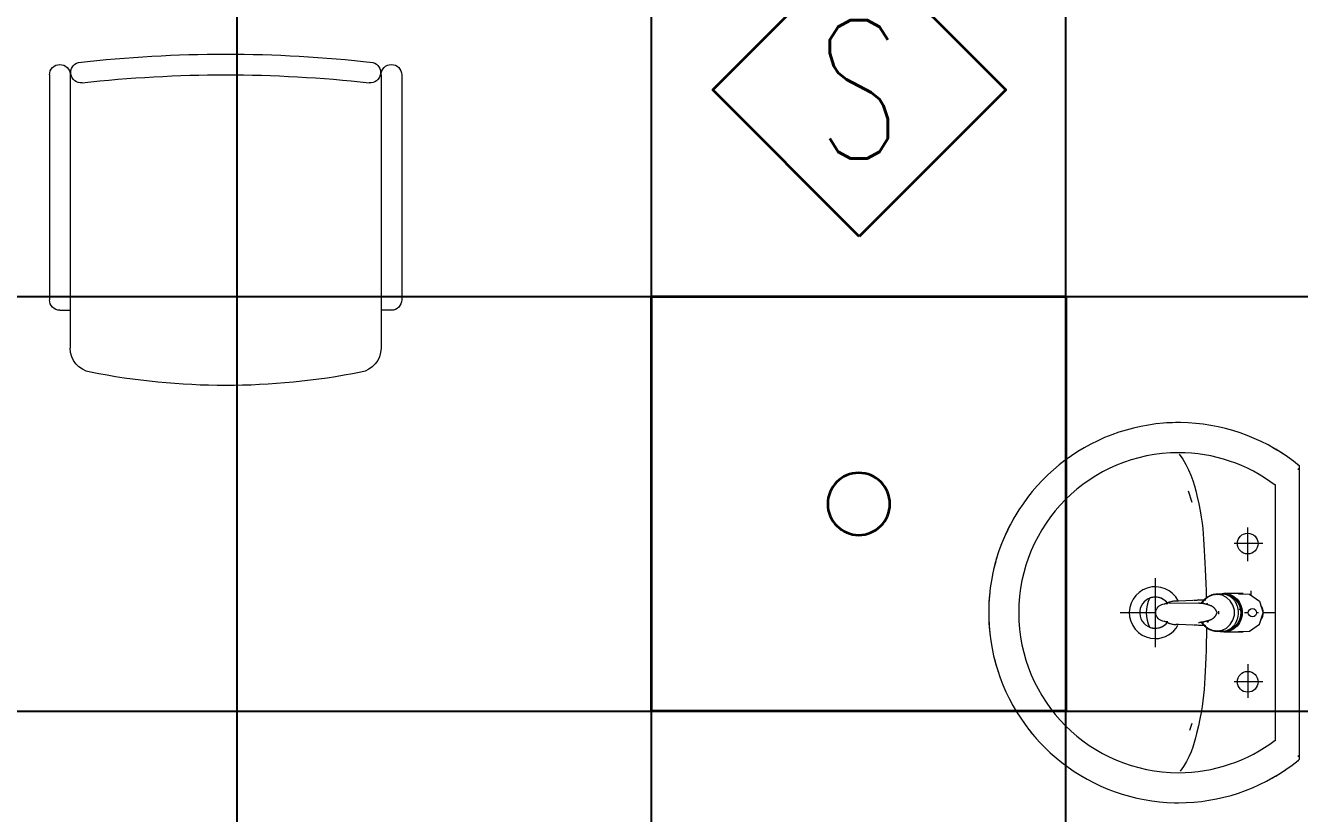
# Model space of a CAD drawing. Header units: inches. Extents: x -12418 to 57169, y -29325 to 19878.
# Drawn here: x 25494 to 27338, y -12748 to -11608 of the extents above; entities that cross this region are included whole.
import ezdxf
from ezdxf.enums import TextEntityAlignment as Align

# ---------------------------------------------------------------- set-up
doc = ezdxf.new("R2010")
doc.units = ezdxf.units.IN
doc.header["$LTSCALE"] = 25
doc.header["$MEASUREMENT"] = 0
doc.layers.get('0').update_dxf_attribs({"color": 8})
doc.layers.add('00-Ground Floor$0$False Ceiling', color=251, linetype='Continuous')
for name, color, linetype, lineweight in [('00-Ground Floor$0$LOADING', 253, 'Continuous', 5), ('00-Ground Floor$0$P-SANR-FIXT', 6, 'Continuous', 18), ('00-Ground Floor$0$P-SANR-FIXT-1', 6, 'Continuous', 13), ('E-LITE-CIRC-NUMB', 6, 'Continuous', 25), ('E-LITE-CLNG', 150, 'Continuous', 35), ('E-LITE-CTRL', 6, 'Continuous', 25), ('F-ALRM-CLNG @ 100', 33, 'Continuous', 35)]:
    doc.layers.add(name, color=color, linetype=linetype, lineweight=lineweight)
doc.styles.add('DC_Simplex', font='SIMPLEX.shx', dxfattribs={"width": 0.7})

# ---------------------------------------------------------------- blocks, each defined once
blk = doc.blocks.new('00-Ground Floor$0$GF21016-P')
at = {"layer": '00-Ground Floor$0$LOADING', "extrusion": (-1.24384e-09, -1.20261e-09, -1)}
for p, q in [((0.0128, 0.0179), (0.0128, 0.4136)), ((0.4628, 0.0179), (0.4628, 0.4136)), ((-0.0022, 0.3585), (0.0128, 0.3585)), ((0.4778, 0.3585), (0.4628, 0.3585)), ((-0.0172, 0.0179), (-0.0172, 0.3435)), ((0.4928, 0.0179), (0.4928, 0.3435)), ((0.4778, 0.0029), (0.4778, 0.0029))]:
    blk.add_line(p, q, dxfattribs=at)
for centre, radius, start, end in [((-0.2378, -0.5362), 1.0036, 78.7568, 101.2432), ((-0.0478, 0.4136), 0.035, 0, 80.6557), ((-0.4278, 0.4136), 0.035, 99.3443, 180), ((0.0022, 0.3435), 0.015, 0, 90), ((-0.4778, 0.3435), 0.015, 90, 180), ((-0.0284, 0.0145), 0.015, 284.3864, 95.5209), ((-0.2378, 1.8928), 1.8749, 263.6341, 276.3659), ((-0.4471, 0.0145), 0.015, 84.4791, 255.6136), ((0.0022, 0.0179), 0.015, 270, 0), ((0.0022, 0.0179), 0.015, 180, 270), ((-0.2378, 1.8734), 1.8855, 263.5119, 276.4881), ((-0.4778, 0.0179), 0.015, 270, 0), ((-0.4778, 0.0179), 0.015, 180, 270)]:
    blk.add_arc(centre, radius, start, end, dxfattribs=at)
blk = doc.blocks.new('00-Ground Floor$0$FP_138-161_A_00_GFL_-0_080_Einreichung_Grundrisse_100')
at = {"layer": '00-Ground Floor$0$P-SANR-FIXT'}
blk.add_line((-0.0044, -0.0019), (-0.0045, -0.0021), dxfattribs=at)
at = {"layer": '00-Ground Floor$0$P-SANR-FIXT', "flags": 128}
blk.add_lwpolyline([(-0.0057, -0.0037), (-0.0058, -0.0039), (-0.006, -0.004)], dxfattribs=at)
blk = doc.blocks.new('00-Ground Floor$0$FP_139-161_A_00_GFL_-0_080_Einreichung_Grundrisse_100')
at = {"layer": '00-Ground Floor$0$P-SANR-FIXT'}
blk.add_line((0.0045, -0.0022), (0.0044, -0.002), dxfattribs=at)
at = {"layer": '00-Ground Floor$0$P-SANR-FIXT', "flags": 128}
blk.add_lwpolyline([(0.006, -0.004), (0.0059, -0.0039), (0.0057, -0.0038)], dxfattribs=at)
blk = doc.blocks.new('00-Ground Floor$0$IS_Ceraplus_B8204_BIM_BG _1_ - B8204AA - CERAPLUS single lever basin mixer with pop-up waste-V137-161_A_00_GFL_-0_080_Einreichung_Grundrisse_100')
at = {"layer": '00-Ground Floor$0$P-SANR-FIXT-1'}
h = blk.add_hatch(dxfattribs=at)
h.set_pattern_fill('FP_26', color=256, style=0, pattern_type=2)
h.set_pattern_definition([(225, (0.009, 0), (0.010607, -0.010607), []), (315, (0.009, 0), (0.010607, 0.010607), [])])
h.paths.add_polyline_path([(0.0056, -0.002), (0.0058, -0.0024), (0.0058, -0.0021)])
h.paths.add_polyline_path([(0.007, -0.0039), (0.0088, -0.0045), (0.0084, -0.0043)])
at = {"layer": '00-Ground Floor$0$LOADING'}
for p, q in [((-0.028, 0), (-0.028, -0.0281)), ((0.028, -0.0281), (0.028, 0)), ((-0.0274, -0.0337), (-0.0271, -0.0392)), ((-0.0262, -0.0282), (-0.0263, -0.0287)), ((0.0263, -0.0287), (0.0262, -0.0282)), ((0.0262, -0.0293), (0.0263, -0.0287)), ((0.0271, -0.0392), (0.0274, -0.0337)), ((-0.0137, -0.0512), (-0.0129, -0.0517)), ((0.0124, -0.052), (0.0133, -0.0515)), ((0.0185, -0.0618), (0.019, -0.0539)), ((0.019, -0.0539), (0.0188, -0.0561)), ((0.014, -0.0647), (0.0133, -0.1077))]:
    blk.add_line(p, q, dxfattribs=at)
at = {"layer": '00-Ground Floor$0$LOADING', "flags": 128}
for points in [[(-0.0272, -0.0069), (-0.0266, 0.009), (-0.0165, 0.0236), (0, 0.0291)], [(0.0272, -0.0069), (0.0266, 0.009), (0.0165, 0.0236), (0, 0.0291)], [(-0.0176, -0.0568), (-0.0224, -0.0513), (-0.0254, -0.0448), (-0.0264, -0.0376), (-0.0253, -0.0305), (-0.0222, -0.024), (-0.0172, -0.0186), (-0.0109, -0.0147), (-0.0037, -0.0127), (0.0037, -0.0127), (0.0109, -0.0147), (0.0172, -0.0186), (0.0222, -0.024), (0.0253, -0.0305), (0.0264, -0.0376), (0.0254, -0.0448), (0.0224, -0.0513), (0.0176, -0.0568)], [(-0.0271, -0.0393), (-0.027, -0.0403), (-0.0269, -0.0414), (-0.0267, -0.0424), (-0.0265, -0.0434), (-0.0262, -0.0444), (-0.0259, -0.0454), (-0.0255, -0.0464), (-0.0252, -0.0474), (-0.0247, -0.0484), (-0.0243, -0.0493), (-0.0238, -0.0502), (-0.0232, -0.0511), (-0.0226, -0.052), (-0.022, -0.0529), (-0.0214, -0.0537), (-0.0207, -0.0545), (-0.0199, -0.0553), (-0.0192, -0.0561), (-0.0184, -0.0568), (-0.0176, -0.0575), (-0.0173, -0.0577)], [(-0.019, -0.0539), (-0.0185, -0.0615), (-0.0185, -0.0618)], [(0.0173, -0.0577), (0.0181, -0.057), (0.0189, -0.0563), (0.0197, -0.0556), (0.0204, -0.0548), (0.0211, -0.054), (0.0218, -0.0532), (0.0224, -0.0523), (0.023, -0.0514), (0.0236, -0.0505), (0.0241, -0.0496), (0.0246, -0.0487), (0.025, -0.0477), (0.0254, -0.0467), (0.0258, -0.0458), (0.0261, -0.0448), (0.0264, -0.0437), (0.0266, -0.0427), (0.0268, -0.0417), (0.027, -0.0407), (0.0271, -0.0396), (0.0271, -0.0393)], [(-0.0181, -0.0728), (-0.0177, -0.083), (-0.0172, -0.0938)], [(-0.0162, -0.0579), (-0.0156, -0.058), (-0.0151, -0.0581), (-0.0146, -0.0583), (-0.0142, -0.0586), (-0.0139, -0.0588), (-0.0138, -0.0591)], [(-0.0138, -0.0591), (-0.0139, -0.0612), (-0.014, -0.0633)], [(0.0138, -0.0591), (0.0139, -0.0588), (0.0142, -0.0586), (0.0146, -0.0583), (0.0151, -0.0581), (0.0156, -0.058), (0.0162, -0.0579)], [(0.014, -0.0633), (0.0139, -0.0612), (0.0138, -0.0591)], [(0.0171, -0.0578), (0.0174, -0.0575), (0.0176, -0.0568)], [(0.0172, -0.0938), (0.0177, -0.083), (0.0181, -0.0728)], [(0.0184, -0.0651), (0.0184, -0.0652), (0.0184, -0.0652), (0.0184, -0.0652), (0.0184, -0.0654), (0.0184, -0.0655)], [(-0.0129, -0.1142), (-0.0124, -0.1161), (-0.0118, -0.1179), (-0.0109, -0.1197), (-0.0098, -0.1214), (-0.0084, -0.123), (-0.0067, -0.1244), (-0.0047, -0.1255), (-0.0025, -0.1263), (0, -0.1266)], [(0, -0.1266), (0.0025, -0.1263), (0.0047, -0.1255), (0.0067, -0.1244), (0.0084, -0.123), (0.0098, -0.1214), (0.0109, -0.1197), (0.0118, -0.1179), (0.0124, -0.1161), (0.0129, -0.1142)]]:
    blk.add_lwpolyline(points, dxfattribs=at)
at = {"layer": '00-Ground Floor$0$LOADING'}
for centre, radius, start, end in [((0, 0.0135), 0.00603, 0, 180), ((0, 0.0135), 0.00603, 180, 0), ((-0.009, 0), 0.005, 300, 315), ((0.009, 0), 0.005, 225, 240)]:
    blk.add_arc(centre, radius, start, end, dxfattribs=at)
for centre, major_axis, start_param, end_param in [((0, -0.0281), (-0.028, 0), 4.712389, 6.47291), ((0, -0.0287), (0.0267, 0), 1.570796, 3.036556), ((0, -0.0287), (0.0263, 0), 2.625648, 2.791756), ((0, -0.0287), (-0.0263, 0), 4.712389, 5.759587), ((0, -0.0281), (0.028, 0), 6.093357, 7.853982), ((0, -0.0287), (0.0267, 0), 0.105099, 1.570796), ((0, -0.0287), (0.0262, 0), 0.523599, 1.570796), ((0, -0.0287), (0.0262, 0), 0.349919, 0.515945), ((0, -0.0321), (0.0275, 0), 3.141823, 3.202701), ((0, -0.0321), (0.0275, 0), 3.239313, 3.439417), ((0, -0.0281), (0.028, 0), 3.371221, 3.483334), ((0, -0.0287), (0.0267, 0), 6.059374, 6.108652), ((0, -0.0321), (0.0275, 0), 5.985527, 6.185455), ((0, -0.0281), (0.028, 0), 5.94107, 6.05344), ((0, -0.0321), (0.0275, 0), 6.222066, 6.282955), ((0, -0.0312), (0.0248, 0), 4.111947, 4.191073), ((0, -0.0281), (0.028, 0), 4.202431, 4.259552), ((0, -0.0287), (0.0263, 0), 4.169225, 4.2325), ((0, -0.0281), (0.028, 0), 5.172057, 5.222265)]:
    blk.add_ellipse(centre, major_axis=major_axis, ratio=0.961262, start_param=start_param, end_param=end_param, dxfattribs=at)
for points, knots in [([(-0.0215, -0.0162), (-0.0216, -0.0163), (-0.0219, -0.0167), (-0.0227, -0.0177), (-0.0238, -0.0192), (-0.0249, -0.0211), (-0.0258, -0.0231), (-0.0266, -0.0253), (-0.0273, -0.0282), (-0.0275, -0.0305), (-0.0275, -0.0321)], [0.7859035, 0.7859035, 0.7859035, 0.7859035, 0.7916667, 0.8055556, 0.8333333, 0.8611111, 0.8888889, 0.9166667, 0.9444444, 1, 1, 1, 1]), ([(0.021, -0.0157), (0.0208, -0.0154), (0.0203, -0.0149), (0.0192, -0.0139), (0.0177, -0.0127), (0.0161, -0.0117), (0.0148, -0.0109), (0.0138, -0.0104), (0.0127, -0.0099), (0.0113, -0.0093), (0.0087, -0.0084), (0.0048, -0.0075), (0, -0.0071), (-0.0048, -0.0075), (-0.0087, -0.0084), (-0.0113, -0.0093), (-0.0127, -0.0099), (-0.0138, -0.0104), (-0.0148, -0.0109), (-0.0161, -0.0117), (-0.0177, -0.0127), (-0.0191, -0.0139), (-0.0202, -0.0149), (-0.0208, -0.0154), (-0.021, -0.0157)], [0.2222222, 0.2222222, 0.2222222, 0.2222222, 0.2361111, 0.25, 0.2777778, 0.3055556, 0.3194444, 0.3333333, 0.3472222, 0.3611111, 0.3888889, 0.4444444, 0.5, 0.5555556, 0.6111111, 0.6388889, 0.6527778, 0.6666667, 0.6805556, 0.6944444, 0.7222222, 0.75, 0.7638889, 0.7777778, 0.7777778, 0.7777778, 0.7777778]), ([(0.0275, -0.0321), (0.0275, -0.0305), (0.0273, -0.0282), (0.0266, -0.0253), (0.0258, -0.0231), (0.0249, -0.0211), (0.0238, -0.0192), (0.0227, -0.0177), (0.0219, -0.0167), (0.0216, -0.0163), (0.0215, -0.0162)], [0, 0, 0, 0, 0.0555556, 0.0833333, 0.1111111, 0.1388889, 0.1666667, 0.1944444, 0.2083333, 0.2142181, 0.2142181, 0.2142181, 0.2142181]), ([(0, -0.0357), (-0.0006, -0.0357), (-0.0013, -0.0357), (-0.002, -0.0357), (-0.0022, -0.0357)], [0, 0, 0, 0, 0.1, 0.1298359, 0.1298359, 0.1298359, 0.1298359]), ([(0.0022, -0.0357), (0.002, -0.0357), (0.0013, -0.0357), (0.0006, -0.0357), (0, -0.0357)], [0.8701578, 0.8701578, 0.8701578, 0.8701578, 0.9, 1, 1, 1, 1]), ([(-0.0188, -0.0538), (-0.0188, -0.0547), (-0.0186, -0.0582), (-0.0185, -0.0619), (-0.0184, -0.0646)], [0.6724021, 0.6724021, 0.6724021, 0.6724021, 0.75, 1, 1, 1, 1]), ([(0, -0.0378), (-0.0005, -0.038), (-0.0012, -0.0384), (-0.0021, -0.0389), (-0.0028, -0.0393), (-0.0035, -0.0397), (-0.0042, -0.04), (-0.0049, -0.0405), (-0.0055, -0.0409), (-0.0061, -0.0414), (-0.0067, -0.0419), (-0.0072, -0.0424), (-0.0078, -0.0429), (-0.0083, -0.0435), (-0.0088, -0.0441), (-0.0092, -0.0446), (-0.0096, -0.0452), (-0.01, -0.0459), (-0.0103, -0.0466), (-0.0105, -0.0472), (-0.0107, -0.0477), (-0.0108, -0.0481), (-0.0109, -0.0484), (-0.0111, -0.0489), (-0.0114, -0.0497), (-0.0118, -0.0509), (-0.0122, -0.0521), (-0.0124, -0.053), (-0.0126, -0.0537), (-0.0128, -0.0544), (-0.0129, -0.0552), (-0.0131, -0.0559), (-0.0132, -0.0566), (-0.0134, -0.0572), (-0.0136, -0.0581), (-0.0137, -0.0587), (-0.0138, -0.0591)], [0, 0, 0, 0, 0.055556, 0.083333, 0.111111, 0.138889, 0.166667, 0.194444, 0.222222, 0.25, 0.277778, 0.305556, 0.333333, 0.361111, 0.388889, 0.416667, 0.444444, 0.472222, 0.5, 0.527778, 0.541667, 0.555556, 0.569444, 0.583333, 0.611111, 0.666667, 0.722222, 0.75, 0.777778, 0.805556, 0.833333, 0.861111, 0.888889, 0.916667, 0.944444, 1, 1, 1, 1]), ([(0.0138, -0.0591), (0.0137, -0.0587), (0.0136, -0.0581), (0.0134, -0.0572), (0.0132, -0.0566), (0.0131, -0.0559), (0.0129, -0.0552), (0.0128, -0.0544), (0.0126, -0.0537), (0.0124, -0.053), (0.0122, -0.0521), (0.0118, -0.0509), (0.0114, -0.0497), (0.0111, -0.0489), (0.0109, -0.0484), (0.0108, -0.0481), (0.0107, -0.0477), (0.0105, -0.0472), (0.0103, -0.0466), (0.01, -0.0459), (0.0096, -0.0452), (0.0092, -0.0446), (0.0088, -0.0441), (0.0083, -0.0435), (0.0078, -0.0429), (0.0072, -0.0424), (0.0067, -0.0419), (0.0061, -0.0414), (0.0055, -0.0409), (0.0049, -0.0405), (0.0042, -0.04), (0.0035, -0.0397), (0.0028, -0.0393), (0.0021, -0.0389), (0.0012, -0.0384), (0.0005, -0.038), (0, -0.0378)], [0, 0, 0, 0, 0.055556, 0.083333, 0.111111, 0.138889, 0.166667, 0.194444, 0.222222, 0.25, 0.277778, 0.333333, 0.388889, 0.416667, 0.430556, 0.444444, 0.458333, 0.472222, 0.5, 0.527778, 0.555556, 0.583333, 0.611111, 0.638889, 0.666667, 0.694444, 0.722222, 0.75, 0.777778, 0.805556, 0.833333, 0.861111, 0.888889, 0.916667, 0.944444, 1, 1, 1, 1]), ([(0.0184, -0.0646), (0.0185, -0.0619), (0.0186, -0.0582), (0.0188, -0.0547), (0.0188, -0.0538)], [0, 0, 0, 0, 0.25, 0.3275586, 0.3275586, 0.3275586, 0.3275586]), ([(-0.0162, -0.0579), (-0.0162, -0.0578), (-0.0163, -0.0578), (-0.0165, -0.0577), (-0.0166, -0.0575), (-0.0167, -0.0574), (-0.0169, -0.0573), (-0.017, -0.0572), (-0.0172, -0.0571), (-0.0173, -0.057), (-0.0175, -0.0569), (-0.0176, -0.0568)], [0, 0, 0, 0, 0.1, 0.2, 0.3, 0.4, 0.5, 0.6, 0.7, 0.8, 1, 1, 1, 1]), ([(-0.0148, -0.0587), (-0.015, -0.0586), (-0.0159, -0.0583), (-0.0167, -0.058), (-0.0172, -0.0578)], [0.8, 0.8, 0.8, 0.8, 0.85, 1, 1, 1, 1]), ([(0.0141, -0.0613), (0.0141, -0.0611), (0.0143, -0.0608), (0.0145, -0.0604), (0.0148, -0.06), (0.0151, -0.0596), (0.0153, -0.0594), (0.0155, -0.0592), (0.0156, -0.059), (0.0158, -0.0588), (0.016, -0.0587), (0.0163, -0.0585), (0.0165, -0.0583), (0.0166, -0.0582)], [0.3333333, 0.3333333, 0.3333333, 0.3333333, 0.4166667, 0.5, 0.5833333, 0.6666667, 0.7083333, 0.75, 0.7916667, 0.8333333, 0.875, 0.9166667, 1, 1, 1, 1]), ([(0.0176, -0.0568), (0.0175, -0.0569), (0.0173, -0.057), (0.0172, -0.0571), (0.017, -0.0572), (0.0169, -0.0573), (0.0167, -0.0574), (0.0166, -0.0575), (0.0165, -0.0577), (0.0163, -0.0578), (0.0162, -0.0578), (0.0162, -0.0579)], [0, 0, 0, 0, 0.2, 0.3, 0.4, 0.5, 0.6, 0.7, 0.8, 0.9, 1, 1, 1, 1]), ([(-0.0131, -0.1116), (-0.0132, -0.1115), (-0.0135, -0.1109), (-0.0141, -0.1099), (-0.0147, -0.1086), (-0.0153, -0.1072), (-0.0159, -0.1053), (-0.0167, -0.1021), (-0.0171, -0.0992), (-0.0171, -0.0973)], [0.4856715, 0.4856715, 0.4856715, 0.4856715, 0.5, 0.55, 0.6, 0.65, 0.7, 0.8, 1, 1, 1, 1]), ([(-0.0132, -0.1091), (-0.0132, -0.1096), (-0.0132, -0.1103), (-0.0132, -0.1111), (-0.0132, -0.1115), (-0.0132, -0.1118), (-0.0131, -0.1122), (-0.0131, -0.1125), (-0.0131, -0.1128), (-0.0131, -0.1131), (-0.013, -0.1134), (-0.013, -0.1138), (-0.0129, -0.1141), (-0.0129, -0.1142)], [0.2, 0.2, 0.2, 0.2, 0.4, 0.5, 0.55, 0.6, 0.65, 0.7, 0.75, 0.8, 0.85, 0.9, 1, 1, 1, 1]), ([(0.0129, -0.1142), (0.0129, -0.1141), (0.013, -0.1138), (0.013, -0.1134), (0.0131, -0.1131), (0.0131, -0.1128), (0.0131, -0.1125), (0.0131, -0.1122), (0.0132, -0.1118), (0.0132, -0.1115), (0.0132, -0.1111), (0.0132, -0.1103), (0.0132, -0.1096), (0.0132, -0.1091)], [0, 0, 0, 0, 0.1, 0.15, 0.2, 0.25, 0.3, 0.35, 0.4, 0.45, 0.5, 0.6, 0.8, 0.8, 0.8, 0.8]), ([(0.0131, -0.1116), (0.0133, -0.1113), (0.0137, -0.1106), (0.0142, -0.1096), (0.0147, -0.1084), (0.0153, -0.1072), (0.0159, -0.1053), (0.0167, -0.1021), (0.0171, -0.0992), (0.0171, -0.0973)], [-0.5143371, -0.5143371, -0.5143371, -0.5143371, -0.475, -0.4375, -0.4, -0.35, -0.3, -0.2, 0, 0, 0, 0])]:
    blk.add_open_spline(points, degree=3, knots=knots, dxfattribs=at)
for points in [[(-0.0184, -0.0646), (-0.0183, -0.0659), (-0.0182, -0.0684), (-0.0181, -0.0709), (-0.0181, -0.0721)], [(-0.0172, -0.0578), (-0.0171, -0.0578), (-0.0169, -0.058), (-0.0167, -0.0581), (-0.0166, -0.0582)], [(-0.0162, -0.0579), (-0.0162, -0.0579), (-0.0164, -0.0581), (-0.0165, -0.0582), (-0.0166, -0.0583), (-0.0166, -0.0582), (-0.0166, -0.0582)], [(-0.0166, -0.0582), (-0.0163, -0.0585), (-0.0156, -0.059), (-0.0148, -0.0599), (-0.0142, -0.0609), (-0.0139, -0.0617), (-0.0138, -0.0621)], [(-0.014, -0.0633), (-0.014, -0.0633), (-0.014, -0.0633), (-0.014, -0.0633)], [(-0.014, -0.0646), (-0.014, -0.0644), (-0.014, -0.064), (-0.014, -0.0635), (-0.014, -0.0633)], [(0.014, -0.0633), (0.014, -0.0633), (0.014, -0.0633), (0.014, -0.0633)], [(0.014, -0.0633), (0.014, -0.0635), (0.014, -0.064), (0.014, -0.0644), (0.014, -0.0647)], [(0.0172, -0.0578), (0.0168, -0.0579), (0.0158, -0.0583), (0.0147, -0.0587), (0.0141, -0.059)], [(0.0166, -0.0582), (0.0166, -0.0582), (0.0166, -0.0583), (0.0165, -0.0582), (0.0164, -0.0581), (0.0162, -0.0579), (0.0162, -0.0579)], [(0.0166, -0.0582), (0.0167, -0.0582), (0.0168, -0.0581), (0.0169, -0.058), (0.0169, -0.058)], [(0.0169, -0.058), (0.017, -0.0579), (0.0171, -0.0579), (0.0171, -0.0578)], [(0.0181, -0.0721), (0.0181, -0.0709), (0.0182, -0.0684), (0.0183, -0.0659), (0.0184, -0.0646)], [(-0.0172, -0.0938), (-0.0172, -0.0944), (-0.0172, -0.0956), (-0.0171, -0.0967), (-0.0171, -0.0973)], [(0.0171, -0.0973), (0.0171, -0.0967), (0.0172, -0.0956), (0.0172, -0.0944), (0.0172, -0.0938)]]:
    blk.add_open_spline(points, degree=3, dxfattribs=at)
for name in ['00-Ground Floor$0$FP_138-161_A_00_GFL_-0_080_Einreichung_Grundrisse_100', '00-Ground Floor$0$FP_139-161_A_00_GFL_-0_080_Einreichung_Grundrisse_100']:
    blk.add_blockref(name, (0, 0), dxfattribs=at)
blk = doc.blocks.new('00-Ground Floor$0$_100_WB_KER_REN_55x45x18 - _100_WB_KER_REN_55x45x18-V63-161_A_00_GFL_-0_080_Einreichung_Grundrisse_100')
at = {"layer": '00-Ground Floor$0$LOADING'}
for p, q in [((-0.2075, 0.225), (-0.2075, 0.2227)), ((0.2074, 0.225), (-0.2074, 0.225)), ((0.2075, 0.2227), (0.2075, 0.225)), ((-0.1855, 0.1899), (0.1855, 0.1899)), ((0, 0.1899), (0, 0.1724)), ((-0.1, 0.172), (-0.1, 0.1303)), ((0.1, 0.172), (0.1, 0.1303)), ((-0.0744, 0.15), (-0.1234, 0.15)), ((-0.0259, 0.155), (-0.0315, 0.155)), ((0, 0.1656), (0, 0.1628)), ((0, 0.1509), (0, 0.1454)), ((0.026, 0.155), (0.0248, 0.155)), ((0.0744, 0.15), (0.1234, 0.15)), ((0, 0.1422), (0, 0.1399)), ((-0.1763, 0.0637), (-0.1598, 0.0692)), ((0.1605, 0.0691), (0.1707, 0.0656)), ((-0.05, 0.0161), (0.05, 0.0161)), ((0, 0.0168), (0, -0.0348))]:
    blk.add_line(p, q, dxfattribs=at)
at = {"layer": '00-Ground Floor$0$LOADING', "flags": 128}
for points in [[(-0.2121, 0.225), (-0.219, 0.2164), (-0.2254, 0.2075), (-0.2316, 0.1983), (-0.2373, 0.189), (-0.2427, 0.1794), (-0.2476, 0.1696), (-0.2522, 0.1596), (-0.2564, 0.1494), (-0.2602, 0.1391), (-0.2635, 0.1286), (-0.2665, 0.118), (-0.269, 0.1073), (-0.271, 0.0965), (-0.2727, 0.0856), (-0.2739, 0.0747), (-0.2747, 0.0637), (-0.275, 0.0527), (-0.275, 0.05)], [(0.275, 0.05), (0.2748, 0.061), (0.2741, 0.072), (0.273, 0.0829), (0.2715, 0.0938), (0.2695, 0.1046), (0.2671, 0.1154), (0.2643, 0.126), (0.261, 0.1365), (0.2574, 0.1469), (0.2533, 0.1571), (0.2488, 0.1671), (0.2439, 0.177), (0.2387, 0.1866), (0.233, 0.1961), (0.227, 0.2053), (0.2206, 0.2142), (0.2138, 0.2229), (0.2121, 0.225)], [(-0.275, 0.05), (-0.2748, 0.039), (-0.2741, 0.028), (-0.273, 0.0171), (-0.2715, 0.0062), (-0.2695, -0.0046), (-0.2671, -0.0154), (-0.2643, -0.026), (-0.261, -0.0365), (-0.2574, -0.0469), (-0.2533, -0.0571), (-0.2488, -0.0671), (-0.2439, -0.077), (-0.2387, -0.0866), (-0.233, -0.0961), (-0.227, -0.1053), (-0.2206, -0.1142), (-0.2138, -0.1229), (-0.2067, -0.1313), (-0.1993, -0.1395), (-0.1916, -0.1473), (-0.1836, -0.1548), (-0.1752, -0.162), (-0.1666, -0.1688), (-0.1577, -0.1753), (-0.1486, -0.1814), (-0.1392, -0.1872), (-0.1296, -0.1925), (-0.1198, -0.1975), (-0.1098, -0.2021), (-0.0996, -0.2063), (-0.0893, -0.2101), (-0.0788, -0.2135), (-0.0682, -0.2164), (-0.0575, -0.2189), (-0.0467, -0.221), (-0.0359, -0.2227), (-0.0249, -0.2239), (-0.014, -0.2246), (-0.003, -0.225), (0.008, -0.2249), (0.019, -0.2243), (0.03, -0.2234), (0.0409, -0.2219), (0.0517, -0.2201), (0.0625, -0.2178), (0.0731, -0.2151), (0.0837, -0.212), (0.0941, -0.2084), (0.1043, -0.2044), (0.1144, -0.2001), (0.1243, -0.1953), (0.1341, -0.1901), (0.1436, -0.1846), (0.1528, -0.1786), (0.1618, -0.1723), (0.1706, -0.1657), (0.1791, -0.1587), (0.1873, -0.1514), (0.1952, -0.1437), (0.2028, -0.1358), (0.21, -0.1275), (0.217, -0.119), (0.2236, -0.1101), (0.2298, -0.1011), (0.2356, -0.0918), (0.2411, -0.0822), (0.2462, -0.0725), (0.2509, -0.0625), (0.2552, -0.0524), (0.2591, -0.0421), (0.2626, -0.0317), (0.2656, -0.0211), (0.2683, -0.0104), (0.2705, 0.0003), (0.2722, 0.0112), (0.2736, 0.0221), (0.2745, 0.0331), (0.2749, 0.0441), (0.275, 0.05)]]:
    blk.add_lwpolyline(points, dxfattribs=at)
at = {"layer": '00-Ground Floor$0$LOADING'}
for centre in [(-0.1, 0.15), (0.1, 0.15)]:
    blk.add_circle(centre, 0.015, dxfattribs=at)
for centre, radius, start, end in [((0, 0.05), 0.275, 140.4788, 141.2381), ((0, 0.05), 0.275, 38.7619, 39.5212), ((0, 0.05), 0.275, 145.9324, 150.3591), ((0, 0.05), 0.275, 29.6409, 34.0676), ((0, 0.05), 0.2315, 142.8209, 180), ((0, 0.05), 0.2315, 0, 37.1791), ((0, 0.155), 0.0175, 54.0899, 125.9101), ((0, 0.155), 0.0175, 68.869, 83.8798), ((0, 0.155), 0.0175, 251.9463, 258.2346), ((0, 0.05), 0.275, 180, 183.6225), ((0, 0.05), 0.2315, 180, 0), ((0, 0.0161), 0.0375, 117.1305, 0), ((0, 0.0161), 0.0375, 0, 61.4146), ((0, 0.0161), 0.0225, 129.5025, 0), ((0, 0.0161), 0.0225, 156.725, 162.0134), ((0, 0.0161), 0.0225, 138.0808, 143.3939), ((0, 0.0161), 0.0225, 0, 51.4286), ((0, 0.0161), 0.0225, 36.616, 41.9265), ((0, 0.0161), 0.0225, 17.9887, 23.276), ((0, 0.0161), 0.0225, 180, 193.3417), ((0, 0.0161), 0.0225, 197.0466, 201.508), ((0, 0.05), 0.047, 243.4433, 296.5567), ((0, 0.0161), 0.0225, 338.492, 342.9534), ((0, 0.0161), 0.0225, 346.6583, 0), ((0, 0.05), 0.275, 307.6689, 312), ((0, 0.05), 0.275, 240, 245.6589), ((0, 0.05), 0.275, 252, 257.5535), ((0, 0.05), 0.275, 282.9241, 288), ((0, 0.05), 0.275, 264, 276)]:
    blk.add_arc(centre, radius, start, end, dxfattribs=at)
for points, knots in [([(-0.2074, 0.225), (-0.2078, 0.225), (-0.2086, 0.225), (-0.2095, 0.225), (-0.2102, 0.225), (-0.2106, 0.225), (-0.2109, 0.225), (-0.2111, 0.225), (-0.2114, 0.225), (-0.2116, 0.225), (-0.2118, 0.225), (-0.2119, 0.225), (-0.2119, 0.225)], [-1, -1, -1, -1, -0.8333333, -0.6666667, -0.5833333, -0.5, -0.4583333, -0.4166667, -0.3333333, -0.2916667, -0.25, -0.1666667, -0.1666667, -0.1666667, -0.1666667]), ([(0.2119, 0.225), (0.2119, 0.225), (0.2118, 0.225), (0.2116, 0.225), (0.2114, 0.225), (0.2111, 0.225), (0.2109, 0.225), (0.2106, 0.225), (0.2102, 0.225), (0.2095, 0.225), (0.2086, 0.225), (0.2078, 0.225), (0.2074, 0.225)], [-0.8333333, -0.8333333, -0.8333333, -0.8333333, -0.75, -0.7083333, -0.6666667, -0.5833333, -0.5416667, -0.5, -0.4166667, -0.3333333, -0.1666667, 0, 0, 0, 0]), ([(-0.0037, 0.1721), (-0.0046, 0.1719), (-0.0064, 0.1714), (-0.0081, 0.1705), (-0.009, 0.17)], [0.5653198, 0.5653198, 0.5653198, 0.5653198, 0.6111111, 0.6666667, 0.6666667, 0.6666667, 0.6666667]), ([(0.009, 0.17), (0.0086, 0.1703), (0.0077, 0.1708), (0.0059, 0.1715), (0.0046, 0.1719), (0.0037, 0.1721)], [0.3333333, 0.3333333, 0.3333333, 0.3333333, 0.3611111, 0.3888889, 0.4346482, 0.4346482, 0.4346482, 0.4346482]), ([(-0.2294, 0.0509), (-0.2103, 0.066), (-0.1431, 0.0839), (-0.1084, 0.0863), (-0.0496, 0.0893), (-0.0206, 0.0899)], [0.0392191, 0.0392191, 0.0392191, 0.0392191, 0.1715289, 0.4228457, 0.6475389, 0.6475389, 0.6475389, 0.6475389]), ([(0.0209, 0.0903), (0.0512, 0.0901), (0.1113, 0.0879), (0.1514, 0.0828), (0.2115, 0.0665), (0.2292, 0.052)], [0.7533082, 0.7533082, 0.7533082, 0.7533082, 0.9865548, 1.235629, 1.3638988, 1.3638988, 1.3638988, 1.3638988]), ([(-0.0141, 0.0337), (-0.0162, 0.0319), (-0.0207, 0.0267), (-0.0225, 0.02), (-0.0225, 0.0161)], [0.7144203, 0.7144203, 0.7144203, 0.7144203, 0.8333333, 1, 1, 1, 1]), ([(0.0225, 0.0161), (0.0225, 0.0187), (0.0216, 0.0239), (0.0182, 0.0298), (0.0152, 0.0327), (0.0141, 0.0337)], [0, 0, 0, 0, 0.1111111, 0.2222222, 0.285568, 0.285568, 0.285568, 0.285568])]:
    blk.add_open_spline(points, degree=3, knots=knots, dxfattribs=at)
for points in [[(-0.2075, 0.2227), (-0.2075, 0.2231), (-0.2075, 0.2235), (-0.2075, 0.2239)], [(0.2075, 0.2239), (0.2075, 0.2235), (0.2075, 0.2231), (0.2075, 0.2227)], [(-0.1852, 0.1899), (-0.1853, 0.1899), (-0.1854, 0.1899), (-0.1855, 0.1899)], [(0.1855, 0.1899), (0.1854, 0.1899), (0.1853, 0.1899), (0.1852, 0.1899)], [(-0.0009, 0.1725), (-0.0013, 0.1725), (-0.0018, 0.1724), (-0.0022, 0.1724)], [(0.0022, 0.1724), (0.0018, 0.1724), (0.0013, 0.1725), (0.0009, 0.1725)], [(-0.0225, 0.0161), (-0.0225, 0.0147), (-0.0222, 0.012), (-0.0215, 0.0093), (-0.021, 0.008)], [(0.021, 0.008), (0.0215, 0.0093), (0.0222, 0.012), (0.0225, 0.0147), (0.0225, 0.0161)]]:
    blk.add_open_spline(points, degree=3, dxfattribs=at)
at = {"layer": '00-Ground Floor$0$LOADING', "xscale": -1, "rotation": 5.088887490341627e-12}
blk.add_blockref('00-Ground Floor$0$IS_Ceraplus_B8204_BIM_BG _1_ - B8204AA - CERAPLUS single lever basin mixer with pop-up waste-V137-161_A_00_GFL_-0_080_Einreichung_Grundrisse_100', (0, 0.1434), dxfattribs=at)
blk = doc.blocks.new('00-Ground Floor$0$A$Ce9e1c4c3')
at = {"layer": '00-Ground Floor$0$False Ceiling', "color": 254, "linetype": 'Continuous'}
for p, q in [((-74200, -13467.4), (-74200, -10057.4)), ((-73600, -13467.4), (-73600, -10057.4)), ((-73000, -13467.4), (-73000, -10057.4)), ((-76050.5, -12000), (-70550.5, -12000)), ((-76050.5, -12600), (-70550.5, -12600))]:
    blk.add_line(p, q, dxfattribs=at)
blk = doc.blocks.new('00-Ground Floor')
at = {"layer": '00-Ground Floor$0$False Ceiling', "color": 254}
blk.add_blockref('00-Ground Floor$0$A$Ce9e1c4c3', (100000, 0), dxfattribs=at)
at = {"layer": '00-Ground Floor$0$LOADING', "color": 1, "extrusion": (-4.75185e-05, 1.86519e-05, 1), "xscale": 1000.000000000003, "yscale": 1000.000000000003, "zscale": -1000.000000000011, "rotation": 179.9999749532388}
blk.add_blockref('00-Ground Floor$0$GF21016-P', (26021.1, -11661.2, -1.5), dxfattribs=at)
at = {"layer": '00-Ground Floor$0$LOADING', "xscale": 1000, "yscale": 1000, "zscale": 1000, "rotation": 270}
blk.add_blockref('00-Ground Floor$0$_100_WB_KER_REN_55x45x18 - _100_WB_KER_REN_55x45x18-V63-161_A_00_GFL_-0_080_Einreichung_Grundrisse_100', (27113.1, -12457.3, 0), dxfattribs=at)
blk = doc.blocks.new('*U13')
blk.add_lwpolyline([(-300, 300), (-300, -300), (300, -300), (300, 300)], close=True)
blk.add_circle((0, 0), 45)
at = {"layer": 'E-LITE-CIRC-NUMB', "style": 'DC_Simplex', "width": 0.7, "flags": 8}
blk.add_attdef('CIRCUIT', text='', height=200, rotation=0, dxfattribs=at).set_placement((-473.9, 300), align=Align.RIGHT)
at = {"layer": 'E-LITE-CTRL', "style": 'DC_Simplex', "width": 0.7, "flags": 8}
blk.add_attdef('CONTROL', (1118.9, -935), '', height=200, rotation=360, dxfattribs=at)
blk = doc.blocks.new('A$C5CF53093')
blk.add_lwpolyline([(0, -212.1), (-212.1, 0), (0, 212.1), (212.1, 0)], close=True)
blk = doc.blocks.new('*U207')
at = {"xscale": 0.01, "yscale": 0.01, "zscale": 0.01}
blk.add_blockref('A$C5CF53093', (0.007, -0.007), dxfattribs=at)
at = {"color": 6, "style": 'DC_Simplex', "width": 0.7, "flags": 8}
blk.add_attdef('TYPE', text='', height=2, rotation=360, dxfattribs=at).set_placement((0, 0), align=Align.MIDDLE_CENTER)

msp = doc.modelspace()

# ---------------------------------------------------------------- block references
msp.add_blockref('00-Ground Floor', (0, 0))
at = {"layer": 'E-LITE-CLNG', "xscale": -1}
msp.add_blockref('*U13', (26700, -12300), dxfattribs=at)
at = {"layer": 'F-ALRM-CLNG @ 100', "xscale": 100, "yscale": 100, "zscale": 100}
msp.add_blockref('*U207', (26700, -11700), dxfattribs=at).add_auto_attribs({'TYPE': 'S'})

doc.saveas('drawing.dxf')
